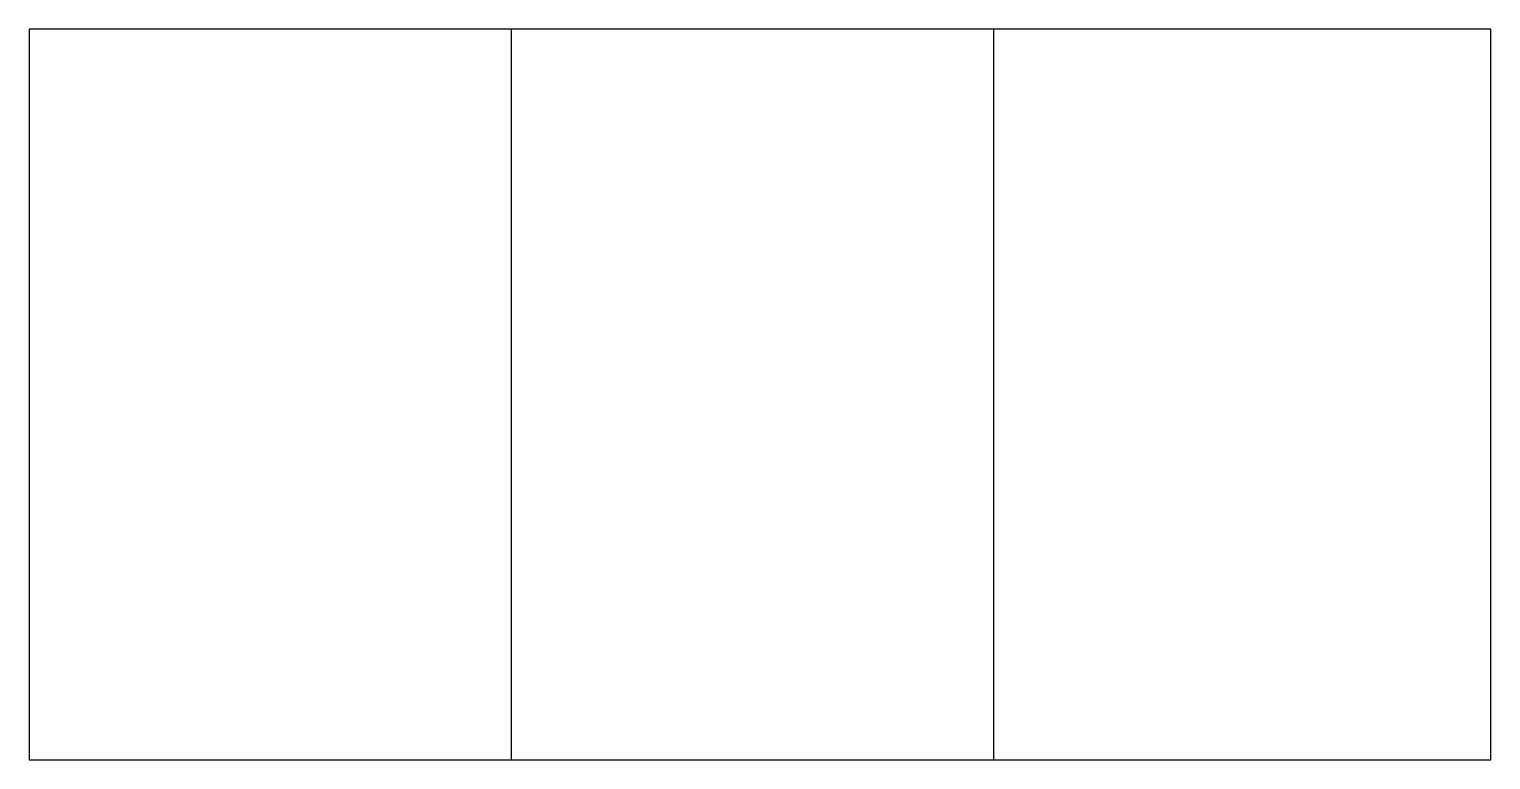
# Model space of a CAD drawing. Header units: metres. Extents: x 0 to 100, y 0 to 50.
import ezdxf

# ---------------------------------------------------------------- set-up
doc = ezdxf.new("R2010")
doc.units = ezdxf.units.M

msp = doc.modelspace()

# ---------------------------------------------------------------- linework, layer by layer
for p, q in [((100, 50), (0, 50)), ((0, 50), (0, 0)), ((100, 0), (100, 50)), ((0, 0), (100, 0))]:
    msp.add_line(p, q)
at = {"layer": 'BEND'}
for p, q in [((33, 0), (33, 50)), ((66, 0), (66, 50))]:
    msp.add_line(p, q, dxfattribs=at)

doc.saveas('drawing.dxf')
